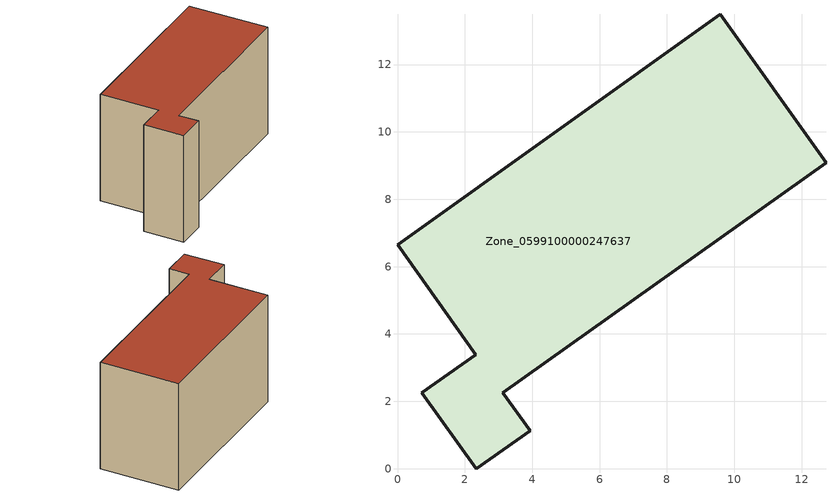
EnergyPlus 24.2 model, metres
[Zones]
Zone_0599100000247637
 floor ground (C_G): 9.58,13.49 12.72,9.09 3.13,2.26 3.94,1.12 2.34,0 0.73,2.25 2.33,3.39 0,6.65 z0
 wall outside (C_F): 12.72,9.09 9.58,13.49 0,6.65 2.33,3.39 0.73,2.25 2.34,0 3.94,1.12 3.13,2.26 12.72,9.09 z0:7.62
 roof outside (C_R): 2.34,0 3.94,1.12 3.13,2.26 12.72,9.09 9.58,13.49 0,6.65 2.33,3.39 0.73,2.25 z7.62
[BUILDING]
Pand.0599100000247637: North Axis=0; Terrain=City; Loads Convergence Tolerance Value=0.04; Temperature Convergence Tolerance Value=0.4; Solar Distribution=FullExterior; Maximum Number of Warmup Days=25; Minimum Number of Warmup Days=1
[Site:Location]
Rotterdam.The.Hague.AP_ZH_NLD Design_Conditions: Latitude=51.96; Longitude=4.45; Time Zone=1; Elevation=-4.5
[SITE:GROUNDTEMPERATURE:BUILDINGSURFACE]
18, 18, 18, 18, 18, 18, 18, 18, 18, 18, 18, 18
[MATERIAL] Thermal Absorptance=0.9; Solar Absorptance=0.7; Visible Absorptance=0.7
Name | Roughness | Thickness | Conductivity | Density | Specific Heat
G.TI.1975-1991 | MediumSmooth | 0.15 | 0.288461 | 540 | 1210
F.TI.1975-1991 | Rough | 0.3 | 0.230769 | 1920 | 840
R.TI.1975-1991 | MediumRough | 0.2 | 0.153846 | 1500 | 1000
[CONSTRUCTION]
C_G: G.TI.1975-1991
C_F: F.TI.1975-1991
C_R: R.TI.1975-1991
[ZONE]
Zone_0599100000247637: Type=1; Multiplier=1; Ceiling Height=Autocalculate; Volume=Autocalculate; Floor Area=autocalculate; Part of Total Floor Area=Yes
[ZONEINFILTRATION:DESIGNFLOWRATE]
Infil_Zone_0599100000247637: Zone or ZoneList or Space or SpaceList=Zone_0599100000247637; Schedule=AlwaysOn; Design Flow Rate Calculation Method=Flow/Area; Flow Rate per Floor Area=0.003; Constant Term Coefficient=1; Temperature Term Coefficient=0; Velocity Term Coefficient=0; Velocity Squared Term Coefficient=0
[HVACTEMPLATE:ZONE:IDEALLOADSAIRSYSTEM]
Zone_0599100000247637: Maximum Heating Supply Air Temperature=50; Minimum Cooling Supply Air Temperature=13; Maximum Heating Supply Air Humidity Ratio=0.0156; Minimum Cooling Supply Air Humidity Ratio=0.0077; Heating Limit=NoLimit; Cooling Limit=NoLimit; Dehumidification Control Type=ConstantSensibleHeatRatio; Cooling Sensible Heat Ratio=0.7; Dehumidification Setpoint=60; Humidification Control Type=None; Humidification Setpoint=30; Outdoor Air Method=None; Outdoor Air Flow Rate per Person=0.00944; Outdoor Air Flow Rate per Zone Floor Area=0; Outdoor Air Flow Rate per Zone=0; Demand Controlled Ventilation Type=None; Outdoor Air Economizer Type=NoEconomizer; Heat Recovery Type=None; Sensible Heat Recovery Effectiveness=0.7; Latent Heat Recovery Effectiveness=0.65
[ZONECONTROL:THERMOSTAT]
ThermostatControl_Zone_0599100000247637: Zone or ZoneList=Zone_0599100000247637; Control Type Schedule=DualSetpointControlType; Control 1=Thermostat_Zone_0599100000247637; Temperature Difference Between Cutout And Setpoint=0
[THERMOSTATSETPOINT:DUALSETPOINT]
Thermostat_Zone_0599100000247637: Heating Setpoint Temperature Schedule=HeatingSetpoint_Zone_0599100000247637; Cooling Setpoint Temperature Schedule=CoolingSetpoint_Zone_0599100000247637
[SCHEDULE:COMPACT]
HeatingSetpoint_Zone_0599100000247637: Through: 12/31, For: AllDays, Until: 24:00, 21
CoolingSetpoint_Zone_0599100000247637: Through: 12/31, For: AllDays, Until: 24:00, 24
DualSetpointControlType: Through: 12/31, For: AllDays, Until: 24:00, 4
AlwaysOn: Through: 12/31, For: AllDays, Until: 24:00, 1
